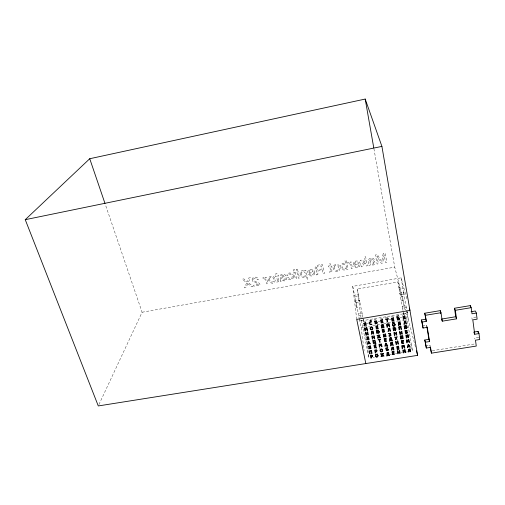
<?xml version="1.0" encoding="UTF-8"?>
<svg xmlns="http://www.w3.org/2000/svg" width="505" height="505" viewBox="0 0 505 505"><rect width="100%" height="100%" fill="white"/><g stroke="black" fill="none" stroke-linecap="round" stroke-linejoin="round"><path stroke-width="0.38" stroke-dasharray="2.52 1.89" d="M396.64 316.206L398.666 315.549L398.994 316.932M403.88 319.981L403.912 320.751M402.592 315.745L403.129 314.861L404.581 314.874M379.754 348.608L379.987 347.945M369.092 321.407L369.199 321.054M98.948 404.524L142.088 312.241L105.236 204.184M392.145 322.632L392.997 321.868L392.6 322.72M363.638 321.931L364.13 321.407M369.389 320.751L371.2 320.265L371.276 320.643L370.159 320.688M387.6 346.67L386.47 346.859M142.088 312.241L394.733 267.145L405.786 309.729M356.732 319.368L352.755 286.354L401.134 277.845L407.074 299.8M367.242 345.559L368.972 358.013L361.428 320.858L357.212 289.024L397.871 281.904L405.004 309.628M364.503 321.281L365.563 321.42M355.905 302.495L355.678 300.69L359.434 300.046L359.674 301.845L355.905 302.495L354.781 296.984L354.56 295.204L358.323 294.554L357.212 289.024M397.871 281.904L398.849 287.503L402.687 286.84L403.16 288.595L404.126 294.188L400.282 294.851L399.827 293.07L403.653 292.408L404.126 294.188M354.781 296.984L358.563 296.328L358.323 294.554M398.849 287.503L399.303 289.264L403.16 288.595M400.673 297.073L404.511 296.416M401.254 300.399L405.086 299.743M359.352 319.394L358.335 313.7L362.06 313.068L359.434 300.046M399.827 293.07L402.144 306.27L405.938 305.626L407.365 312.917L403.558 313.561L403.249 312.324M358.569 315.556L362.312 314.918L362.06 313.068M402.144 306.27L402.605 308.1L406.418 307.457M359.667 320.934L363.398 320.309L362.931 317.998M361.428 320.858L405.969 313.378L412.522 351.07L410.262 342.011M380.353 318.617L382.304 318.289L382.373 318.63M391.211 316.799L393.174 316.471L393.237 316.812M386.426 317.954L385.403 318.125L385.34 317.784L387.853 317.361L388.206 319.097M386.899 317.879L387.916 317.708M397.132 316.155L398.729 315.877L398.666 315.549M366.51 323.377L368.808 322.992M377.999 321.458L380.297 321.073M388.724 319.665L391.022 319.28M400.212 317.74L401.746 317.487M386.369 322.897L386.925 322.802L387.745 323.85L388.168 322.6L388.452 324.008M359.427 319.059L361.163 327.556L363.48 327.171M364.256 327.038L369.673 326.142M372.772 325.624L380.511 324.336M383.604 323.819L397.536 321.502M398.306 321.369L403.729 320.467M404.499 320.34L408.368 319.697L406.878 311.067M422.433 325.902L426.63 325.214L427.06 326.634M476.183 317.052L471.897 317.759L472.194 320.025M397.157 339.846L397.624 339.77L398.016 341.929M425.709 345.818L429.856 345.155L430.298 346.632M478.809 337.315L474.574 337.99L475.028 339.089M372.86 357.395L374.413 357.149M389.967 354.668L391.526 354.415M395.415 353.797L396.968 353.55M400.856 352.926L402.409 352.679M406.298 352.061L407.857 351.815M432.324 350.678L474.58 343.968M376.749 352.742L377.563 353.405M394.134 321.994L394.575 322.518M394.058 322.581L393.376 321.805L393.685 323.213M376.856 349.119L376.364 348.519L376.604 349.99M407.043 311.686L407.365 312.917M405.982 310.487L415.451 346.985M404.069 314.64L404.417 316.029M388.736 322.506L389.273 324.69M397.321 315.77L397.643 317.159M396.646 315.884L396.968 317.273M393.748 321.83L394.058 323.238M352.755 286.354L354.56 295.204M355.678 300.69L358.335 313.7M363.291 319.198L363.903 322.24M358.563 296.328L359.674 301.845M362.312 314.918L362.773 317.228M377.494 324.374L377.557 324.715M399.808 320.662L399.973 321.559M387.537 346.348L387.821 347.825M387.101 346.424L387.379 347.894M386.672 346.487L386.95 347.964M399.303 289.264L400.282 294.851M402.605 308.1L403.558 313.561M403.23 312.475L403.634 314.785M373.908 148.634L394.733 267.145M401.134 277.845L402.687 286.84M403.653 292.408L405.938 305.626M426.63 325.214L426.87 326.697M429.856 345.155L430.09 346.6M371.2 320.265L371.421 321.666M370.777 320.22L370.998 321.622M370.405 320.252L370.62 321.647M365.942 336.216L366.157 337.776M366.592 340.888L366.807 342.447M361.163 327.556L364.137 350.539M356.789 306.137L357.022 307.962L356.126 302.874M275.294 279.903C273.994 288.746 262.777 277.403 271.684 276.191A2.998 2.683 7.2 0 1 273.622 276.778L274.581 277.775L275.294 279.903M300.09 272.952C299.339 276.184 303.89 279.328 305.916 276.09L306.674 279.366L307.873 279.151L305.803 270.169L304.629 270.377L304.824 271.236C303.252 269.803 300.267 270.737 300.09 272.952M330.674 270.97L330.516 271.469L329.626 271.677L329.809 272.536C333.489 272.984 331.394 268.3 330.99 266.495L331.974 266.318L331.785 265.422L330.8 265.598L330.403 263.774L329.172 264.001L329.563 265.826L328.401 266.034L328.597 266.93L329.759 266.722L330.674 270.97M293.399 276.62C293.695 278.823 291.278 280.281 289.321 279.669A2.5 2.241 4.5 0 1 288.002 278.848L287.383 277.807L288.544 277.599L289.416 278.608L291.139 278.684A1.502 1.345 4.4 0 0 291.959 277.895C293.519 275.149 288.551 271.873 288.065 275.61L286.897 275.818C286.474 271.381 293.923 272.492 293.399 276.62M340.787 265.567C339.916 268.906 344.763 272.056 346.689 268.641L346.859 269.474L347.989 269.272L346.14 260.252L344.947 260.466L345.616 263.743C343.987 262.392 341.008 263.37 340.787 265.567M280.887 280.193L280.18 280.673L280.376 281.462L281.733 281.228L282.08 280.243C288.058 283.463 288.084 274.505 281.62 277.056L281.171 275.989L281.897 275.326L283.76 275.187L284.504 276.046L285.622 275.844L285.42 275.307L284.795 274.556L283.393 274.158L280.414 275.029L279.915 276.077L280.887 280.193M314.628 272.814C314.975 276.203 309.603 277.27 308.302 274.303L309.489 274.089C310.543 276.065 314.148 274.884 313.27 272.517L308.006 273.464C305.954 268.3 315.006 267.637 314.628 272.814M369.692 259.961L370.089 261.06C376.926 258.453 376.32 267.663 370.38 264.342L369.963 265.359L368.555 265.605C369.584 264.147 367.911 261.476 368.663 259.292C370.045 257.84 373.75 257.272 374.281 259.804L373.119 260.018C372.703 258.497 370.361 258.882 369.692 259.961M373.896 262.802L373.877 263.244C372.86 264.992 369.654 263.989 369.969 261.855L373.151 261.981L373.896 262.802M252.09 279.297C251.85 283.04 256.995 282.017 258.623 284.29L253.51 285.211L253.781 286.215L260.208 285.06C259.747 281.127 253.857 282.901 253.409 279.379L253.643 278.798C254.747 277.472 257.121 278.072 257.342 279.839L258.541 279.625C258.143 276.361 252.702 276.172 252.09 279.297M340.092 268.212C338.419 277.277 327.404 265.63 336.564 264.424A3.055 2.746 -3 0 1 338.514 265.018L339.455 266.04L340.092 268.212M301.39 272.877C300.69 275.099 303.574 277.889 305.298 275.604C306.832 273.066 302.628 269.487 301.39 272.877M360.204 264.595C360.463 267.991 355.047 269.159 353.74 266.11L354.946 265.889C356.012 267.909 359.648 266.672 358.834 264.292L353.462 265.258C351.512 260.056 360.684 259.292 360.204 264.595M346.285 266.987C346.348 270.491 341.115 269.07 342.062 265.901C342.308 262.802 346.935 264.216 346.285 266.987M269.714 278.394C268.66 284.227 277.201 282.44 272.99 277.662A1.66 1.483 7.2 0 0 271.734 277.15L270.225 277.605L269.714 278.394M317.91 274.373L316.231 274.979L316.149 271.513L317.02 270.301C311.257 267.322 319.431 263.761 322.474 264.588L324.437 273.508L323.099 273.748L322.253 269.935L317.778 271.109L317.91 274.373M334.455 266.678C333.161 272.662 341.929 270.787 337.839 265.92A1.692 1.521 -3 0 0 336.576 265.403L335.011 265.87L334.455 266.678M316.547 267.461C316.016 270.592 320.454 269.405 322.032 268.931L321.357 265.876L317.468 266.634L316.547 267.461M383.207 253.542L381.679 261.767L377.361 254.602L375.404 254.956L377.096 264.033L378.403 263.799L376.957 256.155L381.269 263.282L382.626 263.042L384.16 254.848L385.511 262.518L386.824 262.284L385.189 253.182L383.207 253.542M309.129 271.185L309.047 272.378L313.043 271.658C312.696 269.828 309.849 269.481 309.129 271.185M354.674 262.947L354.554 264.153L358.626 263.421C358.304 261.527 355.413 261.243 354.674 262.947M278.716 280.976L278.242 281.822L276.645 282.099L276.431 281.26L277.295 281.051L277.434 280.559L276.393 276.386L275.263 276.595L275.042 275.711L276.172 275.509L275.724 273.716L276.929 273.495L277.378 275.288L278.337 275.118L278.558 275.995L277.599 276.172L278.716 280.976M247.728 283.57L246.112 287.591L244.502 287.882L246.667 282.832L242.299 279.17L243.852 278.893L247.179 281.784L248.738 278.002L250.373 277.706L248.283 282.541L252.904 286.373L251.339 286.651L247.728 283.57M364.503 262.871L362.855 266.596L361.283 266.88L363.448 262.234L360.147 260.277L361.731 259.993L365.45 262.215L364.433 256.957L365.626 256.736L367.369 265.781L366.182 265.996L365.708 263.534L364.503 262.871M285.42 279.183C284.441 280.906 281.354 279.852 281.544 277.826L284.643 277.952L285.42 279.183M374.937 319.88L374.495 320.113L374.42 319.734L376.49 319.633L374.937 319.88M263.313 278.88L262.834 277.807L263.9 277.706L265.453 278.608L265.169 277.504L266.293 277.302L267.928 283.671L266.747 283.879C266.305 282.156 266.091 278.16 263.313 278.88M348.027 263.541L347.598 262.436L348.696 262.322L350.243 263.25L350.015 262.114L351.183 261.906L352.509 268.458L351.278 268.679C350.962 266.924 350.887 262.777 348.027 263.541M294.459 269.683L293.235 269.91L293.531 271.141L294.75 270.92L294.459 269.683M297.47 269.14L296.265 269.354L298.36 278.198L299.553 277.984L297.47 269.14M295.04 272.119L293.815 272.34L295.343 278.741L296.561 278.52L295.04 272.119"/><path stroke-width="0.76" d="M25.25 219.681L89.738 158.728L365.197 99.056L381.913 146.406L417.622 355.35L98.286 405.944L25.25 219.681L381.913 146.406M425.665 319.248L421.448 319.949L422.073 322.051L426.308 321.35L424.692 313.239L440.265 310.632L440.998 312.702L442.279 321.18L456.539 318.832L455.333 310.31L454.513 308.246L470.288 305.607L471.203 307.665L472.011 313.788L476.341 313.068L477.124 319.16L472.813 319.867L474.706 334.266L478.986 333.578L479.75 339.505L475.489 340.187L476.265 346.064L431.453 353.159L430.209 347.32M424.692 313.239L425.33 315.316L440.998 312.702M455.333 310.31L471.203 307.665M471.096 311.705L475.401 310.992L476.341 313.068M456.539 318.832L455.725 316.73L441.547 319.078L442.279 321.18M421.448 319.949L423.051 328.035L427.274 327.341L429.572 341.531L425.387 342.207L424.755 340.017L428.915 339.341L429.572 341.531M478.986 333.578L478.046 331.406L473.791 332.094L474.706 334.266M424.755 340.017L426.34 348.033L430.512 347.371L431.453 353.159M89.738 158.728L104.983 203.439M409.328 308.132L409.94 310.405L356.732 319.368L365.828 363.556M416.442 350.792L417.622 355.35M365.197 99.056L373.769 147.858M422.073 322.051L423.051 328.035M425.387 342.207L426.34 348.033M425.33 315.316L426.308 321.35M426.87 326.697L428.915 339.341M440.265 310.632L440.732 313.7M454.513 308.246L455.725 316.73M470.288 305.607L470.49 307.135M478.046 331.406L478.235 332.883M385.839 348.141L386.136 350.015L388.269 349.435L386.464 349.252L386.312 348.406L387.878 348.141L387.821 347.825L385.839 348.141M391.874 348.785L391.438 350.079L391.76 350.293L392.322 349.498L392.278 347.598L392.997 347.56L393.521 350.003L393.913 349.94L393.389 347.093L391.785 347.333L391.874 348.785M388.282 328.578L388.339 330.807L387.941 331.394L388.749 331.135L388.781 328.85L389.147 328.793L389.506 328.805L390.043 331.312L390.441 331.242L389.904 328.332L388.282 328.578M370.96 355.488L370.512 356.05L370.348 355.255L371.465 355.078L372.715 355.766L370.96 355.488M396.968 317.273L397.258 319.229L397.782 318.743L399.442 318.617L397.599 318.428L397.454 317.544L399.057 317.266L398.994 316.932L396.968 317.273M375.335 350.312L374.88 350.88L374.723 350.079L375.84 349.908L377.096 350.596L375.335 350.312M404.303 322.884L403.849 324.235L404.177 324.45L404.757 323.629L404.726 321.66L405.458 321.616L405.976 324.147L406.38 324.077L405.862 321.13L404.227 321.382L404.303 322.884M384.709 331.236L384.236 332.138L382.525 332.227L384.709 331.236M405.092 330.706L405.37 332.625L405.894 332.151L407.541 332.025L405.711 331.842L405.572 330.971L407.163 330.699L407.106 330.371L405.092 330.706M388.427 349.75L387.96 350.634L386.268 350.71L388.427 349.75M371.263 356.978L371.377 358.095L370.935 358.165L370.594 356.461L372.715 356.088L371.263 356.978M387.083 354.018L386.647 355.305L386.887 356.132L387.449 355.406L388.787 355.198L389.563 355.646L388.844 353.696L388.383 353.771L388.598 354.889L387.796 355.021L387.543 353.816L387.083 354.018M399.606 318.945L399.12 319.867L397.385 319.955L399.606 318.945M389.885 339.215L389.443 340.534L389.69 341.374L390.258 340.641L391.609 340.42L392.391 340.875L391.672 338.893L391.205 338.969L391.419 340.105L390.605 340.237L390.359 339.013L389.885 339.215M375.632 351.821L375.745 352.945L375.303 353.014L374.962 351.297L377.096 350.924L375.632 351.821M390.813 343.785L390.371 345.092L390.611 345.931L391.179 345.199L392.53 344.984L393.307 345.439L392.587 343.463L392.126 343.539L392.334 344.669L391.526 344.801L391.28 343.583L390.813 343.785M407.705 332.347L407.219 333.256L405.496 333.338L407.705 332.347M377.835 330.289L377.816 331.166L377.374 331.242L377.835 330.289M369.306 322.809L369.849 324.437L371.27 324.665L371.958 324.399L371.718 324.115C369.565 325.485 369.048 321.167 371.497 322.038L371.421 321.666L370.234 321.742L369.306 322.809M363.834 323.333L364.313 323.629L365.065 322.966L365.431 323.579L365.904 323.516L365.696 322.512L363.834 323.333M394.512 327.562L394.481 328.446L394.039 328.521L394.512 327.562M368.612 346.499L369.079 346.79L369.83 346.146L370.651 346.683L370.455 345.71L368.612 346.499M372.797 328.471L372.501 329.437L371.787 329.847L372.28 328.3L372.797 328.471M405.692 325.693L405.654 326.584L405.212 326.659L405.692 325.693M378.03 355.804L377.74 356.738L377.033 357.13L377.525 355.64L378.03 355.804M382.695 350.533L382.399 351.467L381.692 351.865L382.184 350.363L382.695 350.533M395.106 324.879L394.796 325.851L394.07 326.262L394.588 324.702L395.106 324.879M367.514 338.811L367.249 339.789L366.617 339.745L367.002 339.164L366.914 336.968L368.517 336.721L369.092 339.6L368.701 339.663L368.132 337.195L367.413 337.239L367.514 338.811M398.237 322.884L398.716 323.187L399.493 322.518L400.301 322.966L400.137 322.064L398.237 322.884M372.141 333.205L371.863 334.19L371.232 334.146L371.623 333.559L371.541 331.343L373.151 331.097L373.725 333.994L373.328 334.064L372.766 331.57L372.04 331.615L372.141 333.205M402.958 316.786L403.438 317.089L404.221 316.414L405.035 316.862L404.871 315.953L402.958 316.786M408.274 349.593L408.747 349.883L409.511 349.239L410.312 349.675L410.155 348.797L408.274 349.593M375.524 322.518L375.013 322.966L374.786 321.786L375.619 322.158L376.433 321.515L377.292 322.714L375.524 322.518M382.904 331.04L382.386 331.514L382.077 329.595L384.084 329.26L384.147 329.588L382.563 329.86L382.721 330.731L384.545 330.914L382.904 331.04M364.143 325.34L364.092 325.826L364.547 325.75L365.216 324.38L365.595 324.399L365.841 325.536L366.283 325.403L365.942 323.724L363.922 324.002L364.37 324.582L364.143 325.34M368.915 348.444L368.858 348.917L369.313 348.848L369.969 347.516L370.342 347.541L370.582 348.639L371.017 348.519L370.689 346.885L368.701 347.15L369.136 347.711L368.915 348.444M378.845 332.347L378.725 333.205L379.242 331.937L378.845 332.347M395.503 329.632L395.371 330.497L395.907 329.216L395.503 329.632M398.508 324.904L398.445 325.39L398.906 325.315L399.606 323.939L399.992 323.964L400.212 325.1L400.661 324.967L400.358 323.276L398.312 323.56L398.748 324.141L398.508 324.904M403.224 318.813L403.16 319.311L403.621 319.229L404.335 317.841L404.713 317.866L404.934 319.015L405.389 318.882L405.086 317.178L403.034 317.462L403.47 318.049L403.224 318.813M406.67 327.777L406.531 328.641L407.08 327.36L406.67 327.777M408.532 351.537L408.463 352.01L408.917 351.941L409.618 350.609L409.997 350.634L410.205 351.733L410.647 351.613L410.363 349.978L408.349 350.243L408.772 350.805L408.532 351.537M370.594 327.726L370.569 328.408L370.07 328.345L370.298 327.335L370.986 326.88L370.594 327.726M375.872 355.078L375.846 355.741L375.354 355.678L375.581 354.699L376.257 354.264L375.872 355.078M368.265 342.807L368.202 343.217L369.609 342.592L370.411 343.867L369.906 343.949L369.546 343.356L368.139 343.589L368.025 344.252L367.552 344.328L367.804 342.882L368.265 342.807M368.461 341.582L368.334 342.403L367.88 342.472L368.094 341.273L368.726 341.165L369.389 342.226L368.902 342.308L368.461 341.582M380.53 349.801L380.499 350.464L380.006 350.401L380.24 349.416L380.915 348.98L380.53 349.801M392.903 324.128L392.865 324.816L392.36 324.753L392.612 323.73L393.307 323.276L392.903 324.128M385.612 344.738L385.542 345.149L386.969 344.524L387.752 345.799L387.247 345.881L386.893 345.287L385.479 345.521L385.359 346.184L384.879 346.26L385.151 344.814L385.612 344.738M385.826 343.514L385.687 344.334L385.227 344.404L385.46 343.204L386.091 343.097L386.742 344.158L386.262 344.24L385.826 343.514M408.179 346.083L408.103 346.487L409.542 345.862L410.312 347.137L409.801 347.219L409.454 346.632L408.034 346.859L407.901 347.522L407.421 347.604L407.718 346.152L408.179 346.083M408.412 344.852L408.261 345.673L407.8 345.748L408.046 344.543L408.684 344.442L409.328 345.502L408.835 345.578L408.412 344.852M390.706 333.837L390.378 334.55L390.977 334.865L390.984 335.629L389.216 336.286L388.856 335.894L390.106 335.838L390.58 335.213L388.964 334.966L390.125 334.285L390.043 333.635L388.503 333.521L390.163 333.231L390.706 333.837M396.476 337.529L396.103 338.047L394.96 336.885L394.676 337.106L396.103 338.931L395.339 339.808L396.482 339.126L397.063 336.538L396.476 337.529M366.573 328.061L366.239 329.317L365.753 329.399L364.945 328.332L365.386 330.87L364.951 330.939L364.522 327.985L365.077 327.89L365.91 328.932L366.308 327.688L366.876 327.594L367.627 330.497L367.173 330.573L366.573 328.061M381.041 344.315L380.701 345.546L380.215 345.628L379.425 344.58L379.836 347.068L379.4 347.137L379.009 344.24L379.558 344.151L380.372 345.167L380.783 343.949L381.351 343.861L382.064 346.708L381.616 346.777L381.041 344.315M388.711 324.38L388.358 325.649L387.872 325.725L387.07 324.652L387.48 327.208L387.038 327.284L386.653 324.305L387.209 324.21L388.029 325.258L388.452 324.008L389.027 323.907L389.74 326.836L389.286 326.912L388.711 324.38M403.836 345.691L403.47 346.922L402.984 347.004L402.207 345.95L402.586 348.444L402.144 348.513L401.797 345.616L402.346 345.527L403.154 346.544L403.583 345.325L404.151 345.237L404.827 348.084L404.372 348.153L403.836 345.691M408.513 339.985L408.147 341.228L407.661 341.304L406.878 340.25L407.251 342.756L406.809 342.832L406.468 339.909L407.024 339.815L407.825 340.843L408.261 339.619L408.835 339.524L409.505 342.396L409.05 342.466L408.513 339.985M378.535 336.519L378.024 338.135L377.544 338.211L378.094 336.583L377.014 335.301L378.466 336.172L378.258 335.099L378.687 335.03L378.895 336.115L379.93 334.828L379.406 336.355L380.543 337.725L380.05 337.801L378.958 336.444L379.249 337.933L378.819 338.003L378.535 336.519M382.033 354.901L381.521 356.48L381.048 356.555L381.597 354.958L380.53 353.715L381.963 354.56L381.761 353.513L382.184 353.449L382.392 354.504L383.415 353.248L382.897 354.744L384.015 356.082L383.529 356.158L382.455 354.826L382.733 356.284L382.31 356.353L382.033 354.901M376.717 323.042L375.884 323.509L375.07 323.257L375.234 323.97L377.285 323.042L376.717 323.042M367.293 332.044L366.327 334.48L365.885 332.277L365.424 332.353L366.011 335.269L366.453 335.194L367.413 332.763L367.855 334.96L368.322 334.884L367.735 331.974L367.293 332.044M383.055 324.904L382.058 327.366L381.635 325.138L381.168 325.22L381.73 328.162L382.178 328.086L383.169 325.63L383.592 327.852L384.059 327.777L383.503 324.829L383.055 324.904M385.075 333.982L384.078 336.412L383.661 334.215L383.194 334.291L383.749 337.201L384.191 337.125L385.189 334.695L385.605 336.892L386.072 336.816L385.517 333.906L385.075 333.982M401.368 331.305L400.339 333.748L399.941 331.539L399.474 331.615L399.998 334.537L400.446 334.468L401.469 332.025L401.866 334.234L402.334 334.159L401.81 331.23L401.368 331.305M407.756 334.796L406.714 337.233L406.329 335.03L405.856 335.105L406.373 338.022L406.822 337.946L407.857 335.516L408.242 337.712L408.709 337.637L408.198 334.727L407.756 334.796M404.656 349.731L403.64 352.118L403.249 349.952L402.788 350.028L403.299 352.888L403.741 352.812L404.757 350.432L405.149 352.591L405.61 352.515L405.098 349.662L404.656 349.731M375.171 321.275L374.729 321.508L374.659 321.13L376.736 321.029L375.171 321.275M390.327 338.634L389.873 338.861L389.759 337.801L390.188 337.687L390.327 338.634M391.249 343.204L390.794 343.432L390.687 342.377L391.11 342.264L391.249 343.204M387.512 353.443L387.064 353.67L386.95 352.623L387.373 352.515L387.512 353.443M391.571 338.375L391.129 338.565L390.453 337.618L391.394 337.466L391.571 338.375M392.492 342.945L392.05 343.141L391.375 342.201L392.316 342.049L392.492 342.945M388.749 353.191L388.307 353.38L387.638 352.452L388.572 352.301L388.749 353.191M382.569 319.684L380.612 320.012L381.174 322.979L383.131 322.651L383.068 322.304L381.578 322.556L381.382 321.534L382.815 321.294L382.752 320.953L381.319 321.193L381.142 320.277L382.632 320.025L382.569 319.684M388.143 318.75L385.618 319.173L385.681 319.52L386.704 319.349L387.196 321.975L387.67 321.893L387.183 319.267L388.206 319.097L388.143 318.75M393.483 317.86L391.514 318.188L392.057 321.161L394.026 320.833L393.963 320.486L392.467 320.738L392.278 319.716L393.717 319.476L393.654 319.135L392.215 319.375L392.044 318.453L393.547 318.2L393.483 317.86M382.74 324.519L381.767 324.677L381.849 325.087L382.822 324.93L382.74 324.519M377.74 325.788L375.789 326.11L376.364 329.052L378.308 328.73L378.245 328.383L376.762 328.629L376.566 327.619L377.986 327.385L377.923 327.044L376.503 327.284L376.326 326.369L377.803 326.123L377.74 325.788M372.709 327.991L372.235 328.067L371.358 326.817L372.116 327L372.709 327.991M395.03 324.393L394.544 324.469L393.685 323.213L394.443 323.396L395.03 324.393M370.645 328.723L370.165 328.799L370.436 329.411L371.396 329.891L370.645 328.723M392.934 325.132L392.448 325.214L392.72 325.826L393.679 326.306L392.934 325.132M376.705 330.491L376.282 330.56L376.844 333.47L377.311 333.395L377.071 332.056L378.295 333.243L377.86 331.596L376.938 331.659L376.705 330.491M393.363 327.739L392.934 327.808L393.483 330.762L393.951 330.687L393.723 329.336L394.942 330.529L394.525 328.881L393.597 328.938L393.363 327.739M400.97 326.483L398.615 326.868L399.139 329.809L399.613 329.733L399.146 327.145L400.56 326.912L401.027 329.5L401.494 329.424L400.97 326.483M404.543 325.889L404.107 325.959L404.631 328.906L405.105 328.831L404.89 327.48L406.102 328.679L405.692 327.019L404.764 327.082L404.543 325.889M372.261 336.084L371.8 336.16L372.374 339.057L372.835 338.981L372.576 337.656L374.003 337.422L374.262 338.748L374.729 338.672L374.154 335.774L373.694 335.85L373.934 337.075L372.507 337.315L372.261 336.084M394.361 332.454L393.894 332.53L394.43 335.453L394.897 335.377L394.651 334.039L396.097 333.799L396.337 335.137L396.804 335.061L396.273 332.138L395.806 332.221L396.034 333.458L394.588 333.691L394.361 332.454M373.208 340.433L372.747 340.509L373.321 343.394L375.398 343.053L375.518 343.678L375.928 343.608L374.962 340.149L374.495 340.225L375 342.769L373.713 342.977L373.208 340.433M380.606 339.227L378.119 339.631L378.188 339.972L379.192 339.808L379.684 342.358L380.158 342.283L379.659 339.726L380.669 339.562L380.606 339.227M386.041 338.337L384.103 338.659L384.659 341.55L386.59 341.235L386.527 340.9L385.056 341.14L384.867 340.143L386.281 339.909L386.218 339.581L384.804 339.808L384.633 338.912L386.104 338.672L386.041 338.337M400.604 335.964L400.175 336.033L400.699 338.943L403.211 338.533L402.687 335.623L402.258 335.692L402.725 338.287L402.106 338.388L401.639 335.793L401.223 335.863L401.683 338.451L401.071 338.552L400.604 335.964M375.846 344.808L373.927 345.117L374.495 347.983L376.414 347.674L376.345 347.339L374.887 347.579L374.691 346.594L376.099 346.367L376.029 346.032L374.628 346.266L374.451 345.376L375.916 345.136L375.846 344.808M396.04 341.531L395.579 341.607L396.109 344.492L396.57 344.416L396.33 343.097L397.763 342.863L398.003 344.189L398.47 344.113L397.94 341.222L397.479 341.298L397.7 342.523L396.267 342.756L396.04 341.531M403.242 340.364L401.298 340.679L401.816 343.57L403.76 343.255L403.703 342.92L402.226 343.16L402.043 342.163L403.47 341.935L403.407 341.601L401.986 341.834L401.822 340.938L403.306 340.698L403.242 340.364M371.472 350.603L369.174 350.975L369.748 353.816L370.209 353.74L369.704 351.246L371.087 351.019L371.585 353.519L372.046 353.449L371.472 350.603M398.641 346.228L396.709 346.537L397.233 349.403L399.165 349.094L399.108 348.766L397.637 348.999L397.454 348.014L398.868 347.787L398.811 347.453L397.391 347.686L397.233 346.796L398.704 346.556L398.641 346.228M382.613 350.06L382.146 350.135L381.288 348.917L382.033 349.1L382.613 350.06M380.568 350.767L380.095 350.842L380.36 351.442L381.307 351.903L380.568 350.767M393.932 351.448L392 351.758L392.536 354.605L394.462 354.295L394.399 353.967L392.934 354.201L392.751 353.216L394.159 352.995L394.096 352.667L392.688 352.894L392.524 352.01L393.988 351.777L393.932 351.448M397.738 350.836L397.277 350.912L397.801 353.765L398.262 353.689L398.022 352.383L399.449 352.155L399.689 353.462L400.149 353.386L399.632 350.533L399.165 350.609L399.386 351.815L397.959 352.042L397.738 350.836M377.948 355.343L377.481 355.413L376.623 354.207L377.368 354.39L377.948 355.343M375.916 356.044L375.442 356.12L375.707 356.707L376.648 357.168L375.916 356.044M407.036 327.032L406.588 327.082L406.102 325.618L406.727 325.996L407.036 327.032M395.857 328.888L395.415 328.944L394.916 327.48L395.857 328.888M379.192 331.608L378.75 331.665L378.239 330.207L379.192 331.608"/></g></svg>
